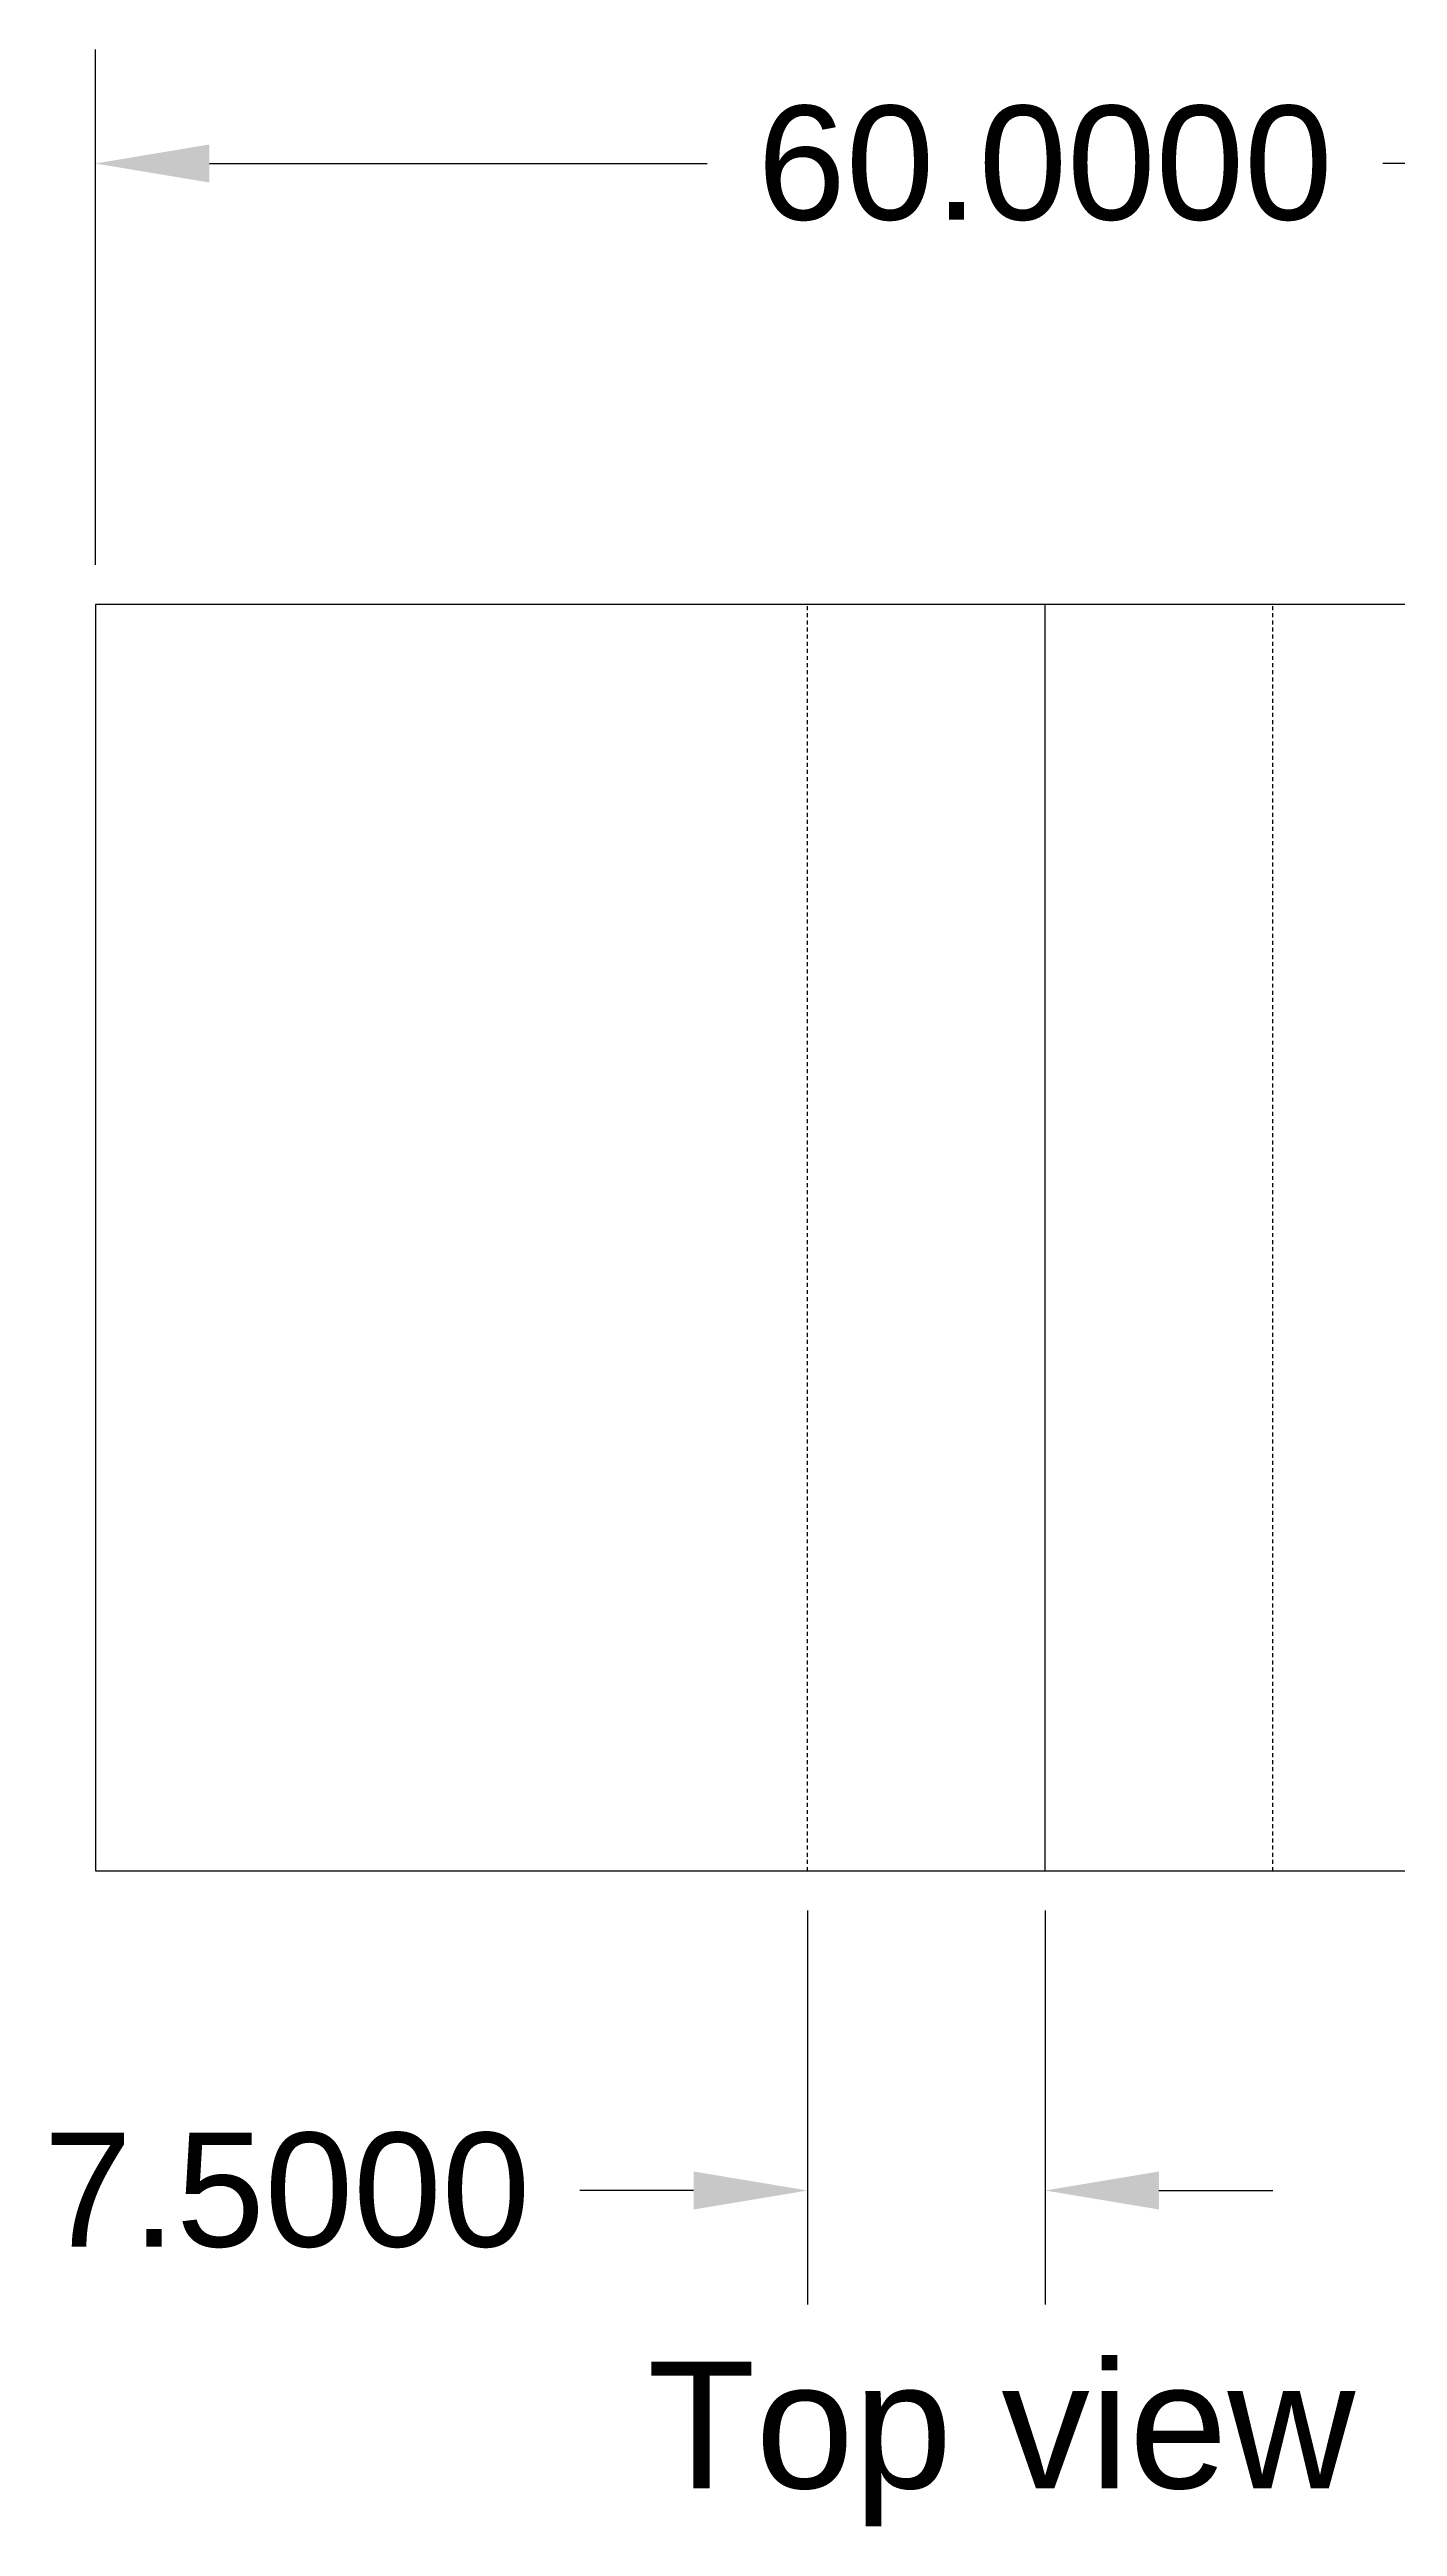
# Model space of a CAD drawing. Header units: millimetres. Extents: x -69 to 98, y 14 to 181.
# Drawn here: x -50.6 to -8, y 103.2 to 181.4 of the extents above; entities that cross this region are included whole.
import ezdxf

# ---------------------------------------------------------------- set-up
doc = ezdxf.new("R2010")
doc.units = ezdxf.units.MM
doc.header["$MEASUREMENT"] = 0
doc.linetypes.add('HIDDEN2', pattern=[0.1875, 0.125, -0.0625])
doc.styles.add('Annotative', font='arial.ttf')
doc.styles.get("Standard").update_dxf_attribs({"font": 'arial.ttf'})
doc.dimstyles.new('Annotative', dxfattribs={"dimscale": 0, "dimtxt": 0.18, "dimasz": 0.18, "dimexe": 0.18, "dimexo": 0.0625, "dimgap": 0.09, "dimtad": 0, "dimtih": 1, "dimtoh": 1, "dimdec": 4, "dimzin": 0, "dimdsep": 46, "dimtxsty": 'Standard', "dimcen": 0.09, "dimadec": 0, "dimazin": 0, "dimtfac": 1, "dimtdec": 4, "dimtofl": 0, "dimtmove": 0, "dimatfit": 3, "dimfxl": 1, "dimtolj": 1, "dimtzin": 0, "dimarcsym": 0})

# ---------------------------------------------------------------- blocks, each defined once
blk = doc.blocks.new('*D11')
at = {"color": 0, "lineweight": -2}
for p, q in [((-49.175, 165.109), (-49.175, 181.389)), ((10.825, 165.109), (10.825, 181.389)), ((-45.575, 177.789), (-29.85, 177.789)), ((7.225, 177.789), (-8.5, 177.789))]:
    blk.add_line(p, q, dxfattribs=at)
at = {"color": 0}
for points in [[(-45.575, 178.389), (-45.575, 177.189), (-49.175, 177.789)], [(7.225, 178.389), (7.225, 177.189), (10.825, 177.789)]]:
    blk.add_solid(points, dxfattribs=at)
at = {"layer": 'Defpoints', "color": 0}
for p in [(10.825, 177.789), (-49.175, 163.859), (10.825, 163.859)]:
    blk.add_point(p, dxfattribs=at)
at = {"color": 0, "insert": (-19.175, 177.789), "char_height": 3.6, "attachment_point": 5}
blk.add_mtext('\\A1;60.0000', dxfattribs=at)
blk = doc.blocks.new('*D14')
at = {"color": 0, "lineweight": -2}
for p, q in [((-26.675, 122.609), (-26.675, 110.167)), ((-19.175, 122.609), (-19.175, 110.167)), ((-30.275, 113.767), (-33.875, 113.767)), ((-15.575, 113.767), (-11.975, 113.767))]:
    blk.add_line(p, q, dxfattribs=at)
at = {"color": 0}
for points in [[(-30.275, 114.367), (-30.275, 113.167), (-26.675, 113.767)], [(-15.575, 114.367), (-15.575, 113.167), (-19.175, 113.767)]]:
    blk.add_solid(points, dxfattribs=at)
at = {"layer": 'Defpoints', "color": 0}
for p in [(-26.675, 123.859), (-19.175, 123.859), (-26.675, 113.767)]:
    blk.add_point(p, dxfattribs=at)
at = {"color": 0, "insert": (-43.127, 113.767), "char_height": 3.6, "attachment_point": 5}
blk.add_mtext('\\A1;7.5000', dxfattribs=at)

msp = doc.modelspace()

# ---------------------------------------------------------------- linework, layer by layer
at = {"linetype": 'HIDDEN2'}
for p, q in [((-26.67517, 123.85868), (-26.67517, 163.85868)), ((-11.97517, 123.85868), (-11.97517, 163.85868))]:
    msp.add_line(p, q, dxfattribs=at)
msp.add_line((-19.17517, 163.85868), (-19.17517, 123.85868))
msp.add_lwpolyline([(-49.17517, 123.85868), (10.82483, 123.85868), (10.82483, 163.85868), (-49.17517, 163.85868)], close=True)

# ---------------------------------------------------------------- texts
at = {"insert": (-31.7325, 108.36202), "char_height": 4, "attachment_point": 1, "style": 'Annotative'}
msp.add_mtext_dynamic_manual_height_columns('Top view', width=28.7850375, gutter_width=20, heights=[0], dxfattribs=at)

# ---------------------------------------------------------------- dimensions: what is measured, and where the dimension line sits
for base, p1, p2, picture, middle in [((10.82483, 177.78903), (-49.17517, 163.85868), (10.82483, 163.85868), '*D11', (-19.17517, 177.78903)), ((-26.67517, 113.76672), (-19.17517, 123.85868), (-26.67517, 123.85868), '*D14', (-43.12688, 113.76672))]:
    dim = msp.add_linear_dim(base=base, p1=p1, p2=p2, dimstyle='Annotative')
    dim.commit()
    dim.dimension.update_dxf_attribs({"geometry": picture, "text_midpoint": middle})

doc.saveas('drawing.dxf')
